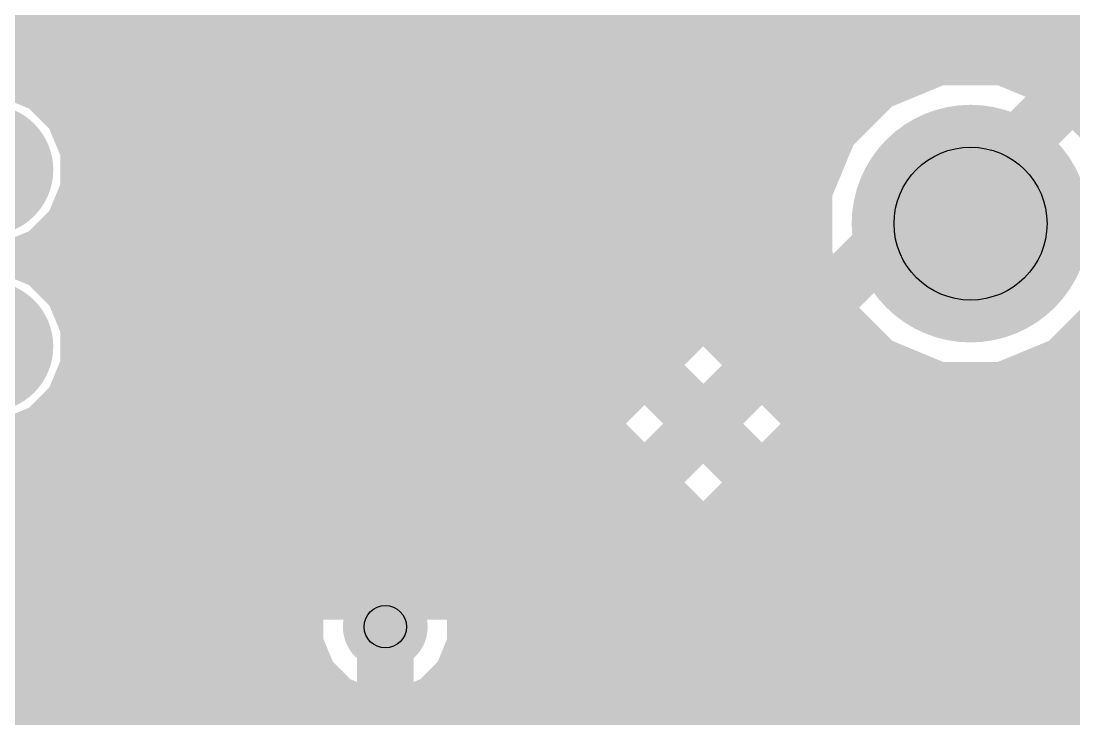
# Model space of a CAD drawing. Extents: x 0 to 10.8, y 0 to 6.1.
# Drawn here: x 2.374 to 2.97, y 1.213 to 1.608 of the extents above; entities that cross this region are included whole.
import ezdxf

# ---------------------------------------------------------------- set-up
doc = ezdxf.new("R2010")
doc.units = 0
for name, color, linetype in [('1', 22, 'CONTINUOUS'), ('116', 253, 'CONTINUOUS'), ('16', 175, 'CONTINUOUS'), ('17', 82, 'CONTINUOUS'), ('18', 82, 'CONTINUOUS'), ('21', 253, 'CONTINUOUS'), ('29', 253, 'CONTINUOUS'), ('30', 253, 'CONTINUOUS'), ('44', 253, 'CONTINUOUS')]:
    doc.layers.add(name, color=color, linetype=linetype)

# ---------------------------------------------------------------- blocks, each defined once
blk = doc.blocks.new('ROUNDP')
at = {"const_width": 0.5}
blk.add_lwpolyline([(0, -0.25, 1), (0, 0.25, 1), (0, -0.25)], format="xyb", dxfattribs=at)
blk = doc.blocks.new('ROUNDV')
at = {"const_width": 0.5}
blk.add_lwpolyline([(0, -0.25, 1), (0, 0.25, 1), (0, -0.25)], format="xyb", dxfattribs=at)

msp = doc.modelspace()

# ---------------------------------------------------------------- linework, layer by layer
at = {"layer": '1'}
for points, const_width in [([(2.995, 1.145), (2.21, 1.93)], 0.032), ([(3.017091, 1.178059), (2.28085, 1.914299)], 0.016), ([(2.200929, 1.883913), (2.956, 1.128843)], 0.016), ([(2.293693, 1.616), (2.468843, 1.616)], 0.016), ([(2.57915, 1.616), (4.24613, 1.616)], 0.016), ([(2.309693, 1.6), (2.484843, 1.6)], 0.016), ([(2.59515, 1.6), (4.244433, 1.6)], 0.016), ([(2.325693, 1.584), (2.500843, 1.584)], 0.016), ([(2.61115, 1.584), (4.244433, 1.584)], 0.016), ([(2.894169, 1.57965), (2.862449, 1.566512)], 0.016), ([(2.928504, 1.57965), (2.894169, 1.57965)], 0.016), ([(2.960224, 1.566512), (2.928504, 1.57965)], 0.016), ([(2.382795, 1.565315), (2.364783, 1.572776)], 0.016), ([(2.376315, 1.568), (2.516843, 1.568)], 0.016), ([(2.62715, 1.568), (2.866043, 1.568)], 0.016), ([(2.862449, 1.566512), (2.838169, 1.542232)], 0.016), ([(2.956634, 1.568), (3.034339, 1.568)], 0.016), ([(2.984504, 1.542232), (2.960224, 1.566512)], 0.016), ([(2.396575, 1.551535), (2.382795, 1.565315)], 0.016), ([(2.39611, 1.552), (2.532843, 1.552)], 0.016), ([(2.404035, 1.533524), (2.396575, 1.551535)], 0.016), ([(2.64315, 1.552), (2.847937, 1.552)], 0.016), ([(2.974736, 1.552), (3.007839, 1.552)], 0.016), ([(2.838169, 1.542232), (2.825031, 1.510512)], 0.016), ([(2.403012, 1.536), (2.548843, 1.536)], 0.016), ([(2.65915, 1.536), (2.835591, 1.536)], 0.016), ([(2.404035, 1.514031), (2.404035, 1.533524)], 0.016), ([(2.404035, 1.52), (2.564843, 1.52)], 0.016), ([(2.67515, 1.52), (2.828965, 1.52)], 0.016), ([(2.396575, 1.49602), (2.404035, 1.514031)], 0.016), ([(2.825031, 1.510512), (2.825031, 1.476177)], 0.016), ([(2.399878, 1.504), (2.580843, 1.504)], 0.016), ([(2.69115, 1.504), (2.825031, 1.504)], 0.016), ([(2.382795, 1.48224), (2.396575, 1.49602)], 0.016), ([(2.364783, 1.47478), (2.382795, 1.48224)], 0.016), ([(2.388555, 1.488), (2.596843, 1.488)], 0.016), ([(2.70715, 1.488), (2.825031, 1.488)], 0.016), ([(2.382795, 1.465315), (2.364783, 1.472776)], 0.016), ([(2.366657, 1.472), (2.612843, 1.472)], 0.016), ([(2.72315, 1.472), (2.82676, 1.472)], 0.016), ([(2.825031, 1.476177), (2.838169, 1.444457)], 0.016), ([(2.396575, 1.451535), (2.382795, 1.465315)], 0.016), ([(2.39211, 1.456), (2.628843, 1.456)], 0.016), ([(2.73915, 1.456), (2.833386, 1.456)], 0.016), ([(2.404035, 1.433524), (2.396575, 1.451535)], 0.016), ([(2.838169, 1.444457), (2.862449, 1.420177)], 0.016), ([(2.960224, 1.420177), (2.984504, 1.444457)], 0.016), ([(2.401354, 1.44), (2.644843, 1.44)], 0.016), ([(2.75515, 1.44), (2.842626, 1.44)], 0.016), ([(2.404035, 1.414031), (2.404035, 1.433524)], 0.016), ([(2.404035, 1.424), (2.660843, 1.424)], 0.016), ([(2.77115, 1.424), (2.858626, 1.424)], 0.016), ([(2.964047, 1.424), (3.021516, 1.424)], 0.016), ([(2.862449, 1.420177), (2.894169, 1.407039)], 0.016), ([(2.928504, 1.407039), (2.960224, 1.420177)], 0.016), ([(2.396575, 1.39602), (2.404035, 1.414031)], 0.016), ([(2.401535, 1.408), (2.676843, 1.408)], 0.016), ([(2.78715, 1.408), (2.891846, 1.408)], 0.016), ([(2.894169, 1.407039), (2.928504, 1.407039)], 0.016), ([(2.930823, 1.408), (4.282236, 1.408)], 0.016), ([(2.382795, 1.38224), (2.396575, 1.39602)], 0.016), ([(2.392555, 1.392), (2.692843, 1.392)], 0.016), ([(2.80315, 1.392), (4.256224, 1.392)], 0.016), ([(2.364783, 1.37478), (2.382795, 1.38224)], 0.016), ([(2.367728, 1.376), (2.708843, 1.376)], 0.016), ([(2.81915, 1.376), (4.240224, 1.376)], 0.016), ([(2.248276, 1.36), (2.724843, 1.36)], 0.016), ([(2.83515, 1.36), (4.227866, 1.36)], 0.016), ([(2.241445, 1.344), (2.740843, 1.344)], 0.016), ([(2.85115, 1.344), (4.218626, 1.344)], 0.016), ([(2.220484, 1.328), (2.756843, 1.328)], 0.016), ([(2.86715, 1.328), (4.212217, 1.328)], 0.016), ([(1.855996, 1.312), (2.772843, 1.312)], 0.016), ([(2.88315, 1.312), (4.207933, 1.312)], 0.016), ([(2.571445, 1.307996), (2.555642, 1.301449)], 0.016), ([(2.588551, 1.307996), (2.571445, 1.307996)], 0.016), ([(2.604354, 1.301449), (2.588551, 1.307996)], 0.016), ([(2.555642, 1.301449), (2.543547, 1.289354)], 0.016), ([(2.616449, 1.289354), (2.604354, 1.301449)], 0.016), ([(1.855996, 1.296), (2.550193, 1.296)], 0.016), ([(2.609803, 1.296), (2.788843, 1.296)], 0.016), ([(2.89915, 1.296), (4.20526, 1.296)], 0.016), ([(2.543547, 1.289354), (2.537, 1.273551)], 0.016), ([(2.622996, 1.273551), (2.616449, 1.289354)], 0.016), ([(1.855996, 1.28), (2.539673, 1.28)], 0.016), ([(2.620327, 1.28), (2.804843, 1.28)], 0.016), ([(2.91515, 1.28), (4.20526, 1.28)], 0.016), ([(2.537, 1.273551), (2.537, 1.256445)], 0.016), ([(2.58, 1.265), (2.58, 1.15)], 0.032), ([(2.622996, 1.256445), (2.622996, 1.273551)], 0.016), ([(1.855996, 1.264), (2.537, 1.264)], 0.016), ([(2.622996, 1.264), (2.820843, 1.264)], 0.016), ([(2.93115, 1.264), (4.205709, 1.264)], 0.016), ([(2.537, 1.256445), (2.541, 1.246791)], 0.016), ([(2.618996, 1.246791), (2.622996, 1.256445)], 0.016), ([(1.855996, 1.248), (2.540496, 1.248)], 0.016), ([(2.541, 1.246791), (2.541, 1.203555)], 0.016), ([(2.618996, 1.203555), (2.618996, 1.246791)], 0.016), ([(2.619496, 1.248), (2.836843, 1.248)], 0.016), ([(2.94715, 1.248), (4.209996, 1.248)], 0.016), ([(1.855996, 1.232), (2.541, 1.232)], 0.016), ([(2.618996, 1.232), (2.852843, 1.232)], 0.016), ([(2.96315, 1.232), (4.21428, 1.232)], 0.016), ([(1.855996, 1.216), (2.541, 1.216)], 0.016), ([(2.618996, 1.216), (2.868843, 1.216)], 0.016)]:
    msp.add_lwpolyline(points, dxfattribs=dict(at, const_width=const_width))
for points, const_width in [([(2.468843, 1.612, 1), (2.468843, 1.62)], 0.008), ([(2.57915, 1.62, 1), (2.57915, 1.612)], 0.008), ([(2.484843, 1.596, 1), (2.484843, 1.604)], 0.008), ([(2.59515, 1.604, 1), (2.59515, 1.596)], 0.008), ([(2.500843, 1.58, 1), (2.500843, 1.588)], 0.008), ([(2.61115, 1.588, 1), (2.61115, 1.58)], 0.008), ([(2.894169, 1.58365, 1), (2.894169, 1.57565)], 0.008), ([(2.8957, 1.575954, 1), (2.892639, 1.583345)], 0.008), ([(2.930035, 1.583345, 1), (2.926973, 1.575954)], 0.008), ([(2.928504, 1.57565, 1), (2.928504, 1.58365)], 0.008), ([(2.376315, 1.572, 1), (2.376315, 1.564)], 0.008), ([(2.516843, 1.564, 1), (2.516843, 1.572)], 0.008), ([(2.62715, 1.572, 1), (2.62715, 1.564)], 0.008), ([(2.860918, 1.570207, 1), (2.863979, 1.562816)], 0.008), ([(2.865277, 1.563683, 1), (2.85962, 1.56934)], 0.008), ([(2.866043, 1.564, 1), (2.866043, 1.572)], 0.008), ([(2.956634, 1.572, 1), (2.956634, 1.564)], 0.008), ([(2.963053, 1.56934, 1), (2.957396, 1.563683)], 0.008), ([(2.958694, 1.562816, 1), (2.961755, 1.570207)], 0.008), ([(2.385624, 1.568143, 1), (2.379967, 1.562487)], 0.008), ([(2.381265, 1.561619, 1), (2.384326, 1.56901)], 0.008), ([(2.39611, 1.556, 1), (2.39611, 1.548)], 0.008), ([(2.40027, 1.553066, 1), (2.392879, 1.550005)], 0.008), ([(2.393746, 1.548707, 1), (2.399403, 1.554364)], 0.008), ([(2.532843, 1.548, 1), (2.532843, 1.556)], 0.008), ([(2.64315, 1.556, 1), (2.64315, 1.548)], 0.008), ([(2.847937, 1.548, 1), (2.847937, 1.556)], 0.008), ([(2.974736, 1.556, 1), (2.974736, 1.548)], 0.008), ([(2.841865, 1.540702, 1), (2.834474, 1.543763)], 0.008), ([(2.403012, 1.54, 1), (2.403012, 1.532)], 0.008), ([(2.548843, 1.532, 1), (2.548843, 1.54)], 0.008), ([(2.65915, 1.54, 1), (2.65915, 1.532)], 0.008), ([(2.835341, 1.545061, 1), (2.840998, 1.539404)], 0.008), ([(2.835591, 1.532, 1), (2.835591, 1.54)], 0.008), ([(2.408035, 1.533524, 1), (2.400035, 1.533524)], 0.008), ([(2.40034, 1.531993, 1), (2.407731, 1.535054)], 0.008), ([(2.404035, 1.524, 1), (2.404035, 1.516)], 0.008), ([(2.564843, 1.516, 1), (2.564843, 1.524)], 0.008), ([(2.67515, 1.524, 1), (2.67515, 1.516)], 0.008), ([(2.828965, 1.516, 1), (2.828965, 1.524)], 0.008), ([(2.407731, 1.512501, 1), (2.40034, 1.515562)], 0.008), ([(2.400035, 1.514031, 1), (2.408035, 1.514031)], 0.008), ([(2.829031, 1.510512, 1), (2.821031, 1.510512)], 0.008), ([(2.821336, 1.512042, 1), (2.828727, 1.508981)], 0.008), ([(2.399878, 1.508, 1), (2.399878, 1.5)], 0.008), ([(2.580843, 1.5, 1), (2.580843, 1.508)], 0.008), ([(2.69115, 1.508, 1), (2.69115, 1.5)], 0.008), ([(2.825031, 1.5, 1), (2.825031, 1.508)], 0.008), ([(2.399403, 1.493191, 1), (2.393746, 1.498848)], 0.008), ([(2.392879, 1.49755, 1), (2.40027, 1.494489)], 0.008), ([(2.384326, 1.478545, 1), (2.381265, 1.485936)], 0.008), ([(2.388555, 1.492, 1), (2.388555, 1.484)], 0.008), ([(2.596843, 1.484, 1), (2.596843, 1.492)], 0.008), ([(2.70715, 1.492, 1), (2.70715, 1.484)], 0.008), ([(2.825031, 1.484, 1), (2.825031, 1.492)], 0.008), ([(2.379967, 1.485069, 1), (2.385624, 1.479412)], 0.008), ([(2.612843, 1.468, 1), (2.612843, 1.476)], 0.008), ([(2.72315, 1.476, 1), (2.72315, 1.468)], 0.008), ([(2.821031, 1.476177, 1), (2.829031, 1.476177)], 0.008), ([(2.828727, 1.477708, 1), (2.821336, 1.474647)], 0.008), ([(2.82676, 1.468, 1), (2.82676, 1.476)], 0.008), ([(2.385624, 1.468143, 1), (2.379967, 1.462487)], 0.008), ([(2.381265, 1.461619, 1), (2.384326, 1.46901)], 0.008), ([(2.39211, 1.46, 1), (2.39211, 1.452)], 0.008), ([(2.628843, 1.452, 1), (2.628843, 1.46)], 0.008), ([(2.73915, 1.46, 1), (2.73915, 1.452)], 0.008), ([(2.833386, 1.452, 1), (2.833386, 1.46)], 0.008), ([(2.40027, 1.453066, 1), (2.392879, 1.450005)], 0.008), ([(2.393746, 1.448707, 1), (2.399403, 1.454364)], 0.008), ([(2.840998, 1.447285, 1), (2.835341, 1.441628)], 0.008), ([(2.834474, 1.442926, 1), (2.841865, 1.445987)], 0.008), ([(2.401354, 1.444, 1), (2.401354, 1.436)], 0.008), ([(2.644843, 1.436, 1), (2.644843, 1.444)], 0.008), ([(2.75515, 1.444, 1), (2.75515, 1.436)], 0.008), ([(2.842626, 1.436, 1), (2.842626, 1.444)], 0.008), ([(2.408035, 1.433524, 1), (2.400035, 1.433524)], 0.008), ([(2.40034, 1.431993, 1), (2.407731, 1.435054)], 0.008), ([(2.404035, 1.428, 1), (2.404035, 1.42)], 0.008), ([(2.660843, 1.42, 1), (2.660843, 1.428)], 0.008), ([(2.77115, 1.428, 1), (2.77115, 1.42)], 0.008), ([(2.858626, 1.42, 1), (2.858626, 1.428)], 0.008), ([(2.964047, 1.428, 1), (2.964047, 1.42)], 0.008), ([(2.863979, 1.423873, 1), (2.860918, 1.416482)], 0.008), ([(2.85962, 1.417349, 1), (2.865277, 1.423006)], 0.008), ([(2.957396, 1.423006, 1), (2.963053, 1.417349)], 0.008), ([(2.961755, 1.416482, 1), (2.958694, 1.423873)], 0.008), ([(2.407731, 1.412501, 1), (2.40034, 1.415562)], 0.008), ([(2.401535, 1.412, 1), (2.401535, 1.404)], 0.008), ([(2.400035, 1.414031, 1), (2.408035, 1.414031)], 0.008), ([(2.676843, 1.404, 1), (2.676843, 1.412)], 0.008), ([(2.78715, 1.412, 1), (2.78715, 1.404)], 0.008), ([(2.894169, 1.411039, 1), (2.894169, 1.403039)], 0.008), ([(2.891846, 1.404, 1), (2.891846, 1.412)], 0.008), ([(2.892639, 1.403344, 1), (2.8957, 1.410735)], 0.008), ([(2.926973, 1.410735, 1), (2.930035, 1.403344)], 0.008), ([(2.930823, 1.412, 1), (2.930823, 1.404)], 0.008), ([(2.928504, 1.403039, 1), (2.928504, 1.411039)], 0.008), ([(2.392879, 1.39755, 1), (2.40027, 1.394489)], 0.008), ([(2.399403, 1.393191, 1), (2.393746, 1.398848)], 0.008), ([(2.392555, 1.396, 1), (2.392555, 1.388)], 0.008), ([(2.692843, 1.388, 1), (2.692843, 1.396)], 0.008), ([(2.80315, 1.396, 1), (2.80315, 1.388)], 0.008), ([(2.379967, 1.385069, 1), (2.385624, 1.379412)], 0.008), ([(2.384326, 1.378545, 1), (2.381265, 1.385936)], 0.008), ([(2.708843, 1.372, 1), (2.708843, 1.38)], 0.008), ([(2.81915, 1.38, 1), (2.81915, 1.372)], 0.008), ([(2.724843, 1.356, 1), (2.724843, 1.364)], 0.008), ([(2.83515, 1.364, 1), (2.83515, 1.356)], 0.008), ([(2.740843, 1.34, 1), (2.740843, 1.348)], 0.008), ([(2.85115, 1.348, 1), (2.85115, 1.34)], 0.008), ([(2.756843, 1.324, 1), (2.756843, 1.332)], 0.008), ([(2.86715, 1.332, 1), (2.86715, 1.324)], 0.008), ([(2.772843, 1.308, 1), (2.772843, 1.316)], 0.008), ([(2.88315, 1.316, 1), (2.88315, 1.308)], 0.008), ([(2.571445, 1.311996, 1), (2.571445, 1.303996)], 0.008), ([(2.572976, 1.304301, 1), (2.569914, 1.311691)], 0.008), ([(2.590082, 1.311691, 1), (2.58702, 1.304301)], 0.008), ([(2.588551, 1.303996, 1), (2.588551, 1.311996)], 0.008), ([(2.554111, 1.305144, 1), (2.557173, 1.297753)], 0.008), ([(2.55847, 1.29862, 1), (2.552813, 1.304277)], 0.008), ([(2.607183, 1.304277, 1), (2.601526, 1.29862)], 0.008), ([(2.602823, 1.297753, 1), (2.605885, 1.305144)], 0.008), ([(2.550193, 1.292, 1), (2.550193, 1.3)], 0.008), ([(2.609803, 1.3, 1), (2.609803, 1.292)], 0.008), ([(2.788843, 1.292, 1), (2.788843, 1.3)], 0.008), ([(2.89915, 1.3, 1), (2.89915, 1.292)], 0.008), ([(2.540719, 1.292183, 1), (2.546376, 1.286526)], 0.008), ([(2.547243, 1.287823, 1), (2.539852, 1.290885)], 0.008), ([(2.620144, 1.290885, 1), (2.612753, 1.287823)], 0.008), ([(2.61362, 1.286526, 1), (2.619277, 1.292183)], 0.008), ([(2.539673, 1.276, 1), (2.539673, 1.284)], 0.008), ([(2.620327, 1.284, 1), (2.620327, 1.276)], 0.008), ([(2.804843, 1.276, 1), (2.804843, 1.284)], 0.008), ([(2.91515, 1.284, 1), (2.91515, 1.276)], 0.008), ([(2.541, 1.273551, 1), (2.533, 1.273551)], 0.008), ([(2.533305, 1.275082, 1), (2.540695, 1.27202)], 0.008), ([(2.588, 1.265, 1), (2.572, 1.265)], 0.016), ([(2.626996, 1.273551, 1), (2.618996, 1.273551)], 0.008), ([(2.619301, 1.27202, 1), (2.626691, 1.275082)], 0.008), ([(2.537, 1.26, 1), (2.537, 1.268)], 0.008), ([(2.622996, 1.268, 1), (2.622996, 1.26)], 0.008), ([(2.820843, 1.26, 1), (2.820843, 1.268)], 0.008), ([(2.93115, 1.268, 1), (2.93115, 1.26)], 0.008), ([(2.540695, 1.257976, 1), (2.533305, 1.254914)], 0.008), ([(2.626691, 1.254914, 1), (2.619301, 1.257976)], 0.008), ([(2.533, 1.256445, 1), (2.541, 1.256445)], 0.008), ([(2.618996, 1.256445, 1), (2.626996, 1.256445)], 0.008), ([(2.545, 1.246791, 1), (2.537, 1.246791)], 0.008), ([(2.537305, 1.24526, 1), (2.544695, 1.248323)], 0.008), ([(2.540496, 1.244, 1), (2.540496, 1.252)], 0.008), ([(2.622996, 1.246791, 1), (2.614996, 1.246791)], 0.008), ([(2.615301, 1.248323, 1), (2.622691, 1.24526)], 0.008), ([(2.619496, 1.252, 1), (2.619496, 1.244)], 0.008), ([(2.836843, 1.244, 1), (2.836843, 1.252)], 0.008), ([(2.94715, 1.252, 1), (2.94715, 1.244)], 0.008), ([(2.541, 1.228, 1), (2.541, 1.236)], 0.008), ([(2.618996, 1.236, 1), (2.618996, 1.228)], 0.008), ([(2.852843, 1.228, 1), (2.852843, 1.236)], 0.008), ([(2.96315, 1.236, 1), (2.96315, 1.228)], 0.008), ([(2.541, 1.212, 1), (2.541, 1.22)], 0.008), ([(2.618996, 1.22, 1), (2.618996, 1.212)], 0.008), ([(2.868843, 1.212, 1), (2.868843, 1.22)], 0.008)]:
    msp.add_lwpolyline(points, format="xyb", dxfattribs=dict(at, const_width=const_width))
at = {"layer": '116'}
for points, const_width in [([(2.911339, 1.467756, 1), (2.911339, 1.518937, 1), (2.911339, 1.467756)], 0.03937), ([(2.58, 1.255079, 1), (2.58, 1.274921, 1), (2.58, 1.255079)], 0.008071)]:
    msp.add_lwpolyline(points, format="xyb", dxfattribs=dict(at, const_width=const_width))
at = {"layer": '16'}
for points, const_width in [([(2.91, 1.51), (3.145, 1.745)], 0.032), ([(3.10085, 1.756), (2.924496, 1.57965)], 0.016), ([(1.360697, 1.616), (2.96085, 1.616)], 0.016), ([(1.344697, 1.6), (2.94485, 1.6)], 0.016), ([(1.328697, 1.584), (2.92885, 1.584)], 0.016), ([(2.894169, 1.57965), (2.862449, 1.566512)], 0.016), ([(2.924496, 1.57965), (2.894169, 1.57965)], 0.016), ([(2.382795, 1.565315), (2.364783, 1.572776)], 0.016), ([(2.376315, 1.568), (2.866043, 1.568)], 0.016), ([(2.862449, 1.566512), (2.838169, 1.542232)], 0.016), ([(2.396575, 1.551535), (2.382795, 1.565315)], 0.016), ([(2.39611, 1.552), (2.847937, 1.552)], 0.016), ([(2.404035, 1.533524), (2.396575, 1.551535)], 0.016), ([(2.838169, 1.542232), (2.825031, 1.510512)], 0.016), ([(2.403012, 1.536), (2.835591, 1.536)], 0.016), ([(2.404035, 1.514031), (2.404035, 1.533524)], 0.016), ([(2.404035, 1.52), (2.828965, 1.52)], 0.016), ([(2.911339, 1.493346), (2.91, 1.51)], 0.032), ([(2.396575, 1.49602), (2.404035, 1.514031)], 0.016), ([(2.825031, 1.510512), (2.825031, 1.500185)], 0.016), ([(2.399878, 1.504), (2.825031, 1.504)], 0.016), ([(2.825031, 1.500185), (2.648843, 1.323996)], 0.016), ([(2.91, 1.49), (2.911339, 1.493346)], 0.032), ([(2.382795, 1.48224), (2.396575, 1.49602)], 0.016), ([(2.665, 1.285), (2.87, 1.49)], 0.032), ([(2.87, 1.49), (2.91, 1.49)], 0.032), ([(2.364783, 1.47478), (2.382795, 1.48224)], 0.016), ([(2.388555, 1.488), (2.812846, 1.488)], 0.016), ([(2.382795, 1.465315), (2.364783, 1.472776)], 0.016), ([(2.366657, 1.472), (2.796846, 1.472)], 0.016), ([(2.396575, 1.451535), (2.382795, 1.465315)], 0.016), ([(2.39211, 1.456), (2.780846, 1.456)], 0.016), ([(2.404035, 1.433524), (2.396575, 1.451535)], 0.016), ([(2.960224, 1.420177), (2.984504, 1.444457)], 0.016), ([(2.401354, 1.44), (2.764846, 1.44)], 0.016), ([(2.404035, 1.414031), (2.404035, 1.433524)], 0.016), ([(2.404035, 1.424), (2.748846, 1.424)], 0.016), ([(2.687091, 1.251937), (2.85889, 1.42374)], 0.016), ([(2.85889, 1.42374), (2.862449, 1.420177)], 0.016), ([(2.964047, 1.424), (3.021516, 1.424)], 0.016), ([(2.862449, 1.420177), (2.894169, 1.407039)], 0.016), ([(2.928504, 1.407039), (2.960224, 1.420177)], 0.016), ([(2.396575, 1.39602), (2.404035, 1.414031)], 0.016), ([(2.401535, 1.408), (2.732846, 1.408)], 0.016), ([(2.84315, 1.408), (2.891846, 1.408)], 0.016), ([(2.894169, 1.407039), (2.928504, 1.407039)], 0.016), ([(2.930823, 1.408), (4.301728, 1.408)], 0.016), ([(2.382795, 1.38224), (2.396575, 1.39602)], 0.016), ([(2.392555, 1.392), (2.716846, 1.392)], 0.016), ([(2.82715, 1.392), (4.269268, 1.392)], 0.016), ([(2.364783, 1.37478), (2.382795, 1.38224)], 0.016), ([(2.367728, 1.376), (2.700846, 1.376)], 0.016), ([(2.81115, 1.376), (4.250646, 1.376)], 0.016), ([(2.248276, 1.36), (2.684846, 1.36)], 0.016), ([(2.79515, 1.36), (4.236378, 1.36)], 0.016), ([(2.241445, 1.344), (2.668846, 1.344)], 0.016), ([(2.77915, 1.344), (4.227142, 1.344)], 0.016), ([(2.220484, 1.328), (2.652846, 1.328)], 0.016), ([(2.76315, 1.328), (4.21985, 1.328)], 0.016), ([(2.587756, 1.323996), (2.08224, 1.323996)], 0.016), ([(2.648843, 1.323996), (2.587756, 1.323996)], 0.016), ([(2.74715, 1.312), (4.215563, 1.312)], 0.016), ([(2.09, 1.285), (2.58, 1.285)], 0.032), ([(2.58, 1.285), (2.665, 1.285)], 0.032), ([(2.58, 1.285), (2.58, 1.265)], 0.032), ([(2.73115, 1.296), (4.21263, 1.296)], 0.016), ([(2.71515, 1.28), (4.21263, 1.28)], 0.016), ([(2.69915, 1.264), (4.213339, 1.264)], 0.016), ([(2.672756, 1.246), (2.687091, 1.251937)], 0.016), ([(2.106154, 1.246), (2.541331, 1.246)], 0.016), ([(2.541331, 1.246), (2.543547, 1.240642)], 0.016), ([(2.616449, 1.240642), (2.618665, 1.246)], 0.016), ([(2.618665, 1.246), (2.65724, 1.246)], 0.016), ([(2.65724, 1.246), (2.672756, 1.246)], 0.016), ([(2.677583, 1.248), (4.217626, 1.248)], 0.016), ([(2.543547, 1.240642), (2.555642, 1.228547)], 0.016), ([(2.604354, 1.228547), (2.616449, 1.240642)], 0.016), ([(2.092154, 1.232), (2.552189, 1.232)], 0.016), ([(2.607807, 1.232), (4.22235, 1.232)], 0.016), ([(2.555642, 1.228547), (2.571445, 1.222)], 0.016), ([(2.588551, 1.222), (2.604354, 1.228547)], 0.016), ([(2.571445, 1.222), (2.588551, 1.222)], 0.016), ([(2.076154, 1.216), (4.231591, 1.216)], 0.016)]:
    msp.add_lwpolyline(points, dxfattribs=dict(at, const_width=const_width))
for points, const_width in [([(2.96085, 1.612, 1), (2.96085, 1.62)], 0.008), ([(2.94485, 1.596, 1), (2.94485, 1.604)], 0.008), ([(2.92885, 1.58, 1), (2.92885, 1.588)], 0.008), ([(2.894169, 1.58365, 1), (2.894169, 1.57565)], 0.008), ([(2.8957, 1.575954, 1), (2.892639, 1.583345)], 0.008), ([(2.921668, 1.582478, 1), (2.927324, 1.576821)], 0.008), ([(2.924496, 1.57565, 1), (2.924496, 1.58365)], 0.008), ([(2.376315, 1.572, 1), (2.376315, 1.564)], 0.008), ([(2.860918, 1.570207, 1), (2.863979, 1.562816)], 0.008), ([(2.865277, 1.563683, 1), (2.85962, 1.56934)], 0.008), ([(2.866043, 1.564, 1), (2.866043, 1.572)], 0.008), ([(2.385624, 1.568143, 1), (2.379967, 1.562487)], 0.008), ([(2.381265, 1.561619, 1), (2.384326, 1.56901)], 0.008), ([(2.39611, 1.556, 1), (2.39611, 1.548)], 0.008), ([(2.40027, 1.553066, 1), (2.392879, 1.550005)], 0.008), ([(2.393746, 1.548707, 1), (2.399403, 1.554364)], 0.008), ([(2.847937, 1.548, 1), (2.847937, 1.556)], 0.008), ([(2.841865, 1.540702, 1), (2.834474, 1.543763)], 0.008), ([(2.403012, 1.54, 1), (2.403012, 1.532)], 0.008), ([(2.835341, 1.545061, 1), (2.840998, 1.539404)], 0.008), ([(2.835591, 1.532, 1), (2.835591, 1.54)], 0.008), ([(2.408035, 1.533524, 1), (2.400035, 1.533524)], 0.008), ([(2.40034, 1.531993, 1), (2.407731, 1.535054)], 0.008), ([(2.404035, 1.524, 1), (2.404035, 1.516)], 0.008), ([(2.828965, 1.516, 1), (2.828965, 1.524)], 0.008), ([(2.917974, 1.510641, 1), (2.902026, 1.509359)], 0.016), ([(2.407731, 1.512501, 1), (2.40034, 1.515562)], 0.008), ([(2.904343, 1.515657, 1), (2.915657, 1.504343)], 0.016), ([(2.400035, 1.514031, 1), (2.408035, 1.514031)], 0.008), ([(2.829031, 1.510512, 1), (2.821031, 1.510512)], 0.008), ([(2.821336, 1.512042, 1), (2.828727, 1.508981)], 0.008), ([(2.399878, 1.508, 1), (2.399878, 1.5)], 0.008), ([(2.82786, 1.497357, 1), (2.822203, 1.503013)], 0.008), ([(2.825031, 1.5, 1), (2.825031, 1.508)], 0.008), ([(2.918766, 1.490375, 1), (2.903911, 1.496318)], 0.016), ([(2.399403, 1.493191, 1), (2.393746, 1.498848)], 0.008), ([(2.821031, 1.500185, 1), (2.829031, 1.500185)], 0.008), ([(2.87, 1.498, 1), (2.87, 1.482)], 0.016), ([(2.875657, 1.484343, 1), (2.864343, 1.495657)], 0.016), ([(2.91, 1.482, 1), (2.91, 1.498)], 0.016), ([(2.392879, 1.49755, 1), (2.40027, 1.494489)], 0.008), ([(2.902572, 1.492971, 1), (2.917428, 1.487029)], 0.016), ([(2.903364, 1.492705, 1), (2.919313, 1.493987)], 0.016), ([(2.384326, 1.478545, 1), (2.381265, 1.485936)], 0.008), ([(2.388555, 1.492, 1), (2.388555, 1.484)], 0.008), ([(2.812846, 1.484, 1), (2.812846, 1.492)], 0.008), ([(2.379967, 1.485069, 1), (2.385624, 1.479412)], 0.008), ([(2.796846, 1.468, 1), (2.796846, 1.476)], 0.008), ([(2.385624, 1.468143, 1), (2.379967, 1.462487)], 0.008), ([(2.381265, 1.461619, 1), (2.384326, 1.46901)], 0.008), ([(2.39211, 1.46, 1), (2.39211, 1.452)], 0.008), ([(2.780846, 1.452, 1), (2.780846, 1.46)], 0.008), ([(2.40027, 1.453066, 1), (2.392879, 1.450005)], 0.008), ([(2.393746, 1.448707, 1), (2.399403, 1.454364)], 0.008), ([(2.401354, 1.444, 1), (2.401354, 1.436)], 0.008), ([(2.764846, 1.436, 1), (2.764846, 1.444)], 0.008), ([(2.408035, 1.433524, 1), (2.400035, 1.433524)], 0.008), ([(2.40034, 1.431993, 1), (2.407731, 1.435054)], 0.008), ([(2.404035, 1.428, 1), (2.404035, 1.42)], 0.008), ([(2.748846, 1.42, 1), (2.748846, 1.428)], 0.008), ([(2.86172, 1.426567, 1), (2.85606, 1.420913)], 0.008), ([(2.861718, 1.420912, 1), (2.856061, 1.426569)], 0.008), ([(2.964047, 1.428, 1), (2.964047, 1.42)], 0.008), ([(2.863979, 1.423873, 1), (2.860918, 1.416482)], 0.008), ([(2.859619, 1.41735, 1), (2.865279, 1.423004)], 0.008), ([(2.957396, 1.423006, 1), (2.963053, 1.417349)], 0.008), ([(2.961755, 1.416482, 1), (2.958694, 1.423873)], 0.008), ([(2.407731, 1.412501, 1), (2.40034, 1.415562)], 0.008), ([(2.401535, 1.412, 1), (2.401535, 1.404)], 0.008), ([(2.400035, 1.414031, 1), (2.408035, 1.414031)], 0.008), ([(2.732846, 1.404, 1), (2.732846, 1.412)], 0.008), ([(2.84315, 1.412, 1), (2.84315, 1.404)], 0.008), ([(2.894169, 1.411039, 1), (2.894169, 1.403039)], 0.008), ([(2.891846, 1.404, 1), (2.891846, 1.412)], 0.008), ([(2.892639, 1.403344, 1), (2.8957, 1.410735)], 0.008), ([(2.926973, 1.410735, 1), (2.930035, 1.403344)], 0.008), ([(2.930823, 1.412, 1), (2.930823, 1.404)], 0.008), ([(2.928504, 1.403039, 1), (2.928504, 1.411039)], 0.008), ([(2.392879, 1.39755, 1), (2.40027, 1.394489)], 0.008), ([(2.399403, 1.393191, 1), (2.393746, 1.398848)], 0.008), ([(2.392555, 1.396, 1), (2.392555, 1.388)], 0.008), ([(2.716846, 1.388, 1), (2.716846, 1.396)], 0.008), ([(2.82715, 1.396, 1), (2.82715, 1.388)], 0.008), ([(2.379967, 1.385069, 1), (2.385624, 1.379412)], 0.008), ([(2.384326, 1.378545, 1), (2.381265, 1.385936)], 0.008), ([(2.700846, 1.372, 1), (2.700846, 1.38)], 0.008), ([(2.81115, 1.38, 1), (2.81115, 1.372)], 0.008), ([(2.684846, 1.356, 1), (2.684846, 1.364)], 0.008), ([(2.79515, 1.364, 1), (2.79515, 1.356)], 0.008), ([(2.668846, 1.34, 1), (2.668846, 1.348)], 0.008), ([(2.77915, 1.348, 1), (2.77915, 1.34)], 0.008), ([(2.652846, 1.324, 1), (2.652846, 1.332)], 0.008), ([(2.76315, 1.332, 1), (2.76315, 1.324)], 0.008), ([(2.587756, 1.327996, 1), (2.587756, 1.319996)], 0.008), ([(2.587756, 1.319996, 1), (2.587756, 1.327996)], 0.008), ([(2.646014, 1.326824, 1), (2.651671, 1.321168)], 0.008), ([(2.648843, 1.319996, 1), (2.648843, 1.327996)], 0.008), ([(2.74715, 1.316, 1), (2.74715, 1.308)], 0.008), ([(2.58, 1.293, 1), (2.58, 1.277)], 0.016), ([(2.588, 1.285, 1), (2.572, 1.285)], 0.016), ([(2.58, 1.277, 1), (2.58, 1.293)], 0.016), ([(2.665, 1.277, 1), (2.665, 1.293)], 0.016), ([(2.73115, 1.3, 1), (2.73115, 1.292)], 0.008), ([(2.659343, 1.290657, 1), (2.670657, 1.279343)], 0.016), ([(2.71515, 1.284, 1), (2.71515, 1.276)], 0.008), ([(2.572, 1.265, 1), (2.588, 1.265)], 0.016), ([(2.69915, 1.268, 1), (2.69915, 1.26)], 0.008), ([(2.684262, 1.254765, 1), (2.689919, 1.249109)], 0.008), ([(2.688621, 1.248241, 1), (2.68556, 1.255633)], 0.008), ([(2.545027, 1.247529, 1), (2.537634, 1.244471)], 0.008), ([(2.541331, 1.242, 1), (2.541331, 1.25)], 0.008), ([(2.618665, 1.25, 1), (2.618665, 1.242)], 0.008), ([(2.622362, 1.244471, 1), (2.614969, 1.247529)], 0.008), ([(2.65724, 1.25, 1), (2.65724, 1.242)], 0.008), ([(2.65724, 1.242, 1), (2.65724, 1.25)], 0.008), ([(2.671225, 1.249696, 1), (2.674287, 1.242304)], 0.008), ([(2.672756, 1.242, 1), (2.672756, 1.25)], 0.008), ([(2.677583, 1.252, 1), (2.677583, 1.244)], 0.008), ([(2.546376, 1.24347, 1), (2.540719, 1.237813)], 0.008), ([(2.539851, 1.239113, 1), (2.547243, 1.242171)], 0.008), ([(2.612753, 1.242171, 1), (2.620145, 1.239113)], 0.008), ([(2.619277, 1.237813, 1), (2.61362, 1.24347)], 0.008), ([(2.552189, 1.228, 1), (2.552189, 1.236)], 0.008), ([(2.607807, 1.236, 1), (2.607807, 1.228)], 0.008), ([(2.557173, 1.232243, 1), (2.554111, 1.224852)], 0.008), ([(2.552813, 1.225719, 1), (2.55847, 1.231376)], 0.008), ([(2.601526, 1.231376, 1), (2.607183, 1.225719)], 0.008), ([(2.605885, 1.224852, 1), (2.602823, 1.232243)], 0.008), ([(2.571445, 1.226, 1), (2.571445, 1.218)], 0.008), ([(2.569914, 1.218305, 1), (2.572976, 1.225695)], 0.008), ([(2.58702, 1.225695, 1), (2.590082, 1.218305)], 0.008), ([(2.588551, 1.218, 1), (2.588551, 1.226)], 0.008)]:
    msp.add_lwpolyline(points, format="xyb", dxfattribs=dict(at, const_width=const_width))
at = {"layer": '21', "const_width": 0.005}
for points in [[(2.711339, 0.353346), (2.711339, 1.643346)], [(2.455039, 1.62378), (2.455039, 0.32378)]]:
    msp.add_lwpolyline(points, dxfattribs=at)
at = {"layer": '44'}
for centre, radius in [((2.911339, 1.493346), 0.043307), ((2.58, 1.265), 0.012)]:
    msp.add_circle(centre, radius, dxfattribs=at)

# ---------------------------------------------------------------- block references
at = {"layer": '17', "xscale": 0.066, "yscale": 0.066}
for p in [(2.355039, 1.52378), (2.355039, 1.52378), (2.355039, 1.42378), (2.355039, 1.42378)]:
    msp.add_blockref('ROUNDP', p, dxfattribs=at)
at = {"layer": '17', "xscale": 0.126614, "yscale": 0.126614, "rotation": 90}
msp.add_blockref('ROUNDP', (2.911339, 1.493346), dxfattribs=at)
msp.add_blockref('ROUNDP', (2.911339, 1.493346), dxfattribs=at)
at = {"layer": '18', "xscale": 0.04, "yscale": 0.04}
msp.add_blockref('ROUNDV', (2.58, 1.265), dxfattribs=at)
msp.add_blockref('ROUNDV', (2.58, 1.265), dxfattribs=at)
at = {"layer": '29'}
for name, p, xscale, yscale in [('ROUNDP', (2.355039, 1.52378), 0.074, 0.074), ('ROUNDP', (2.355039, 1.42378), 0.074, 0.074), ('ROUNDV', (2.58, 1.265), 0.048, 0.048)]:
    msp.add_blockref(name, p, dxfattribs=dict(at, xscale=xscale, yscale=yscale))
at = {"layer": '29', "xscale": 0.134614, "yscale": 0.134614, "rotation": 90}
msp.add_blockref('ROUNDP', (2.911339, 1.493346), dxfattribs=at)
at = {"layer": '30'}
for name, p, xscale, yscale in [('ROUNDP', (2.355039, 1.52378), 0.074, 0.074), ('ROUNDP', (2.355039, 1.42378), 0.074, 0.074), ('ROUNDV', (2.58, 1.265), 0.048, 0.048)]:
    msp.add_blockref(name, p, dxfattribs=dict(at, xscale=xscale, yscale=yscale))
at = {"layer": '30', "xscale": 0.134614, "yscale": 0.134614, "rotation": 90}
msp.add_blockref('ROUNDP', (2.911339, 1.493346), dxfattribs=at)

doc.saveas('drawing.dxf')
